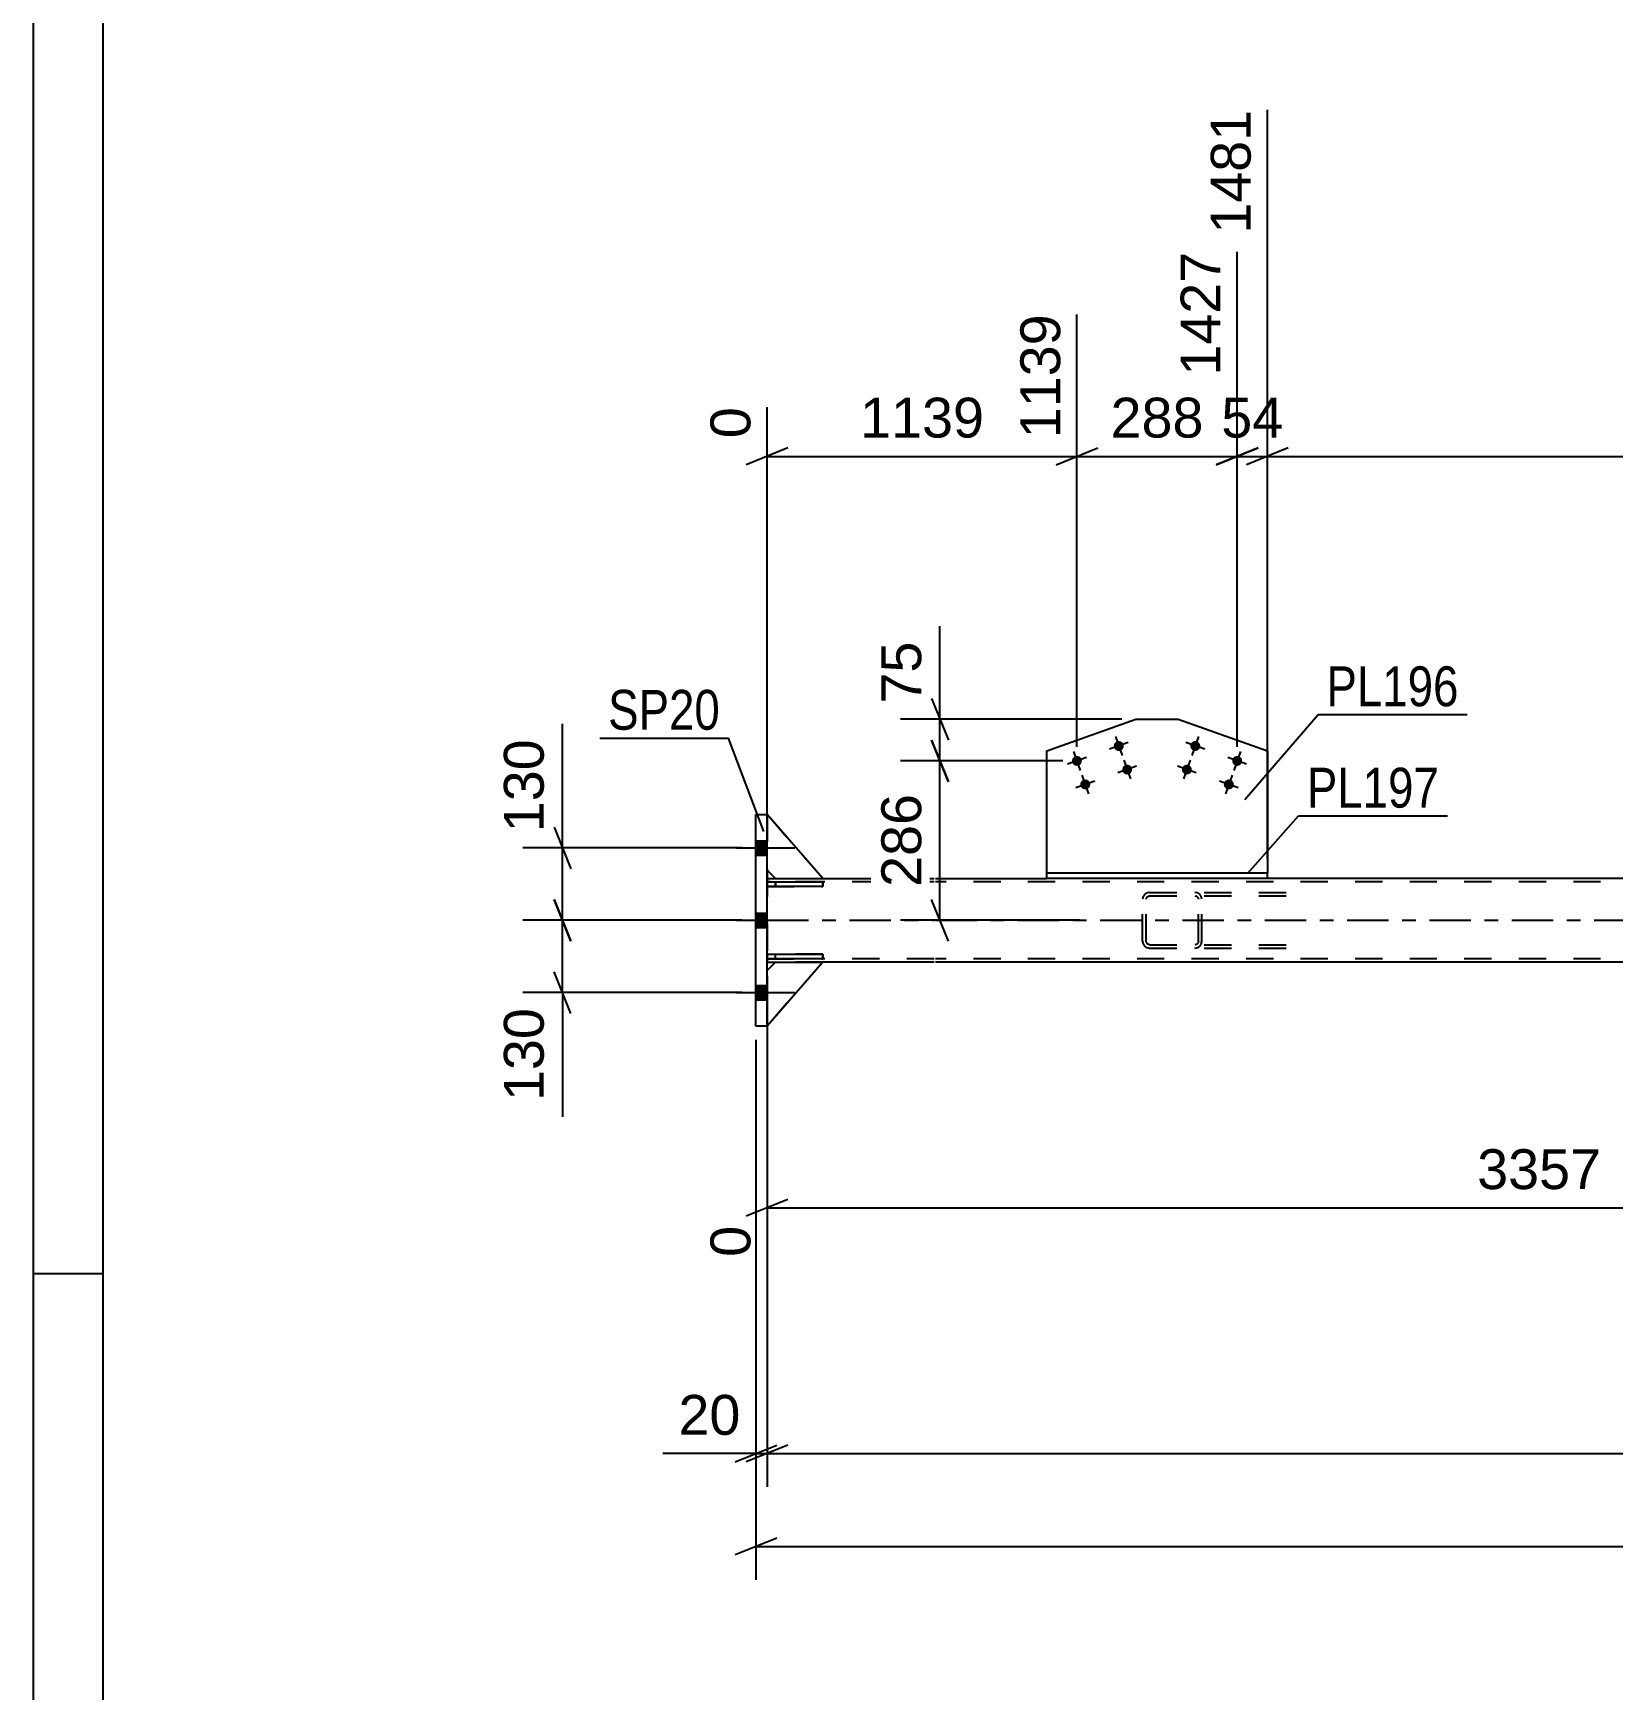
# Model space of a CAD drawing. Header units: millimetres. Extents: x -109 to 732, y -404 to 190.
# Drawn here: x -109.1 to 4.4, y -284.9 to -165.8 of the extents above; entities that cross this region are included whole.
import ezdxf

# ---------------------------------------------------------------- set-up
doc = ezdxf.new("R2010")
doc.units = ezdxf.units.MM
doc.linetypes.add('DXK_LINE_DOT2', pattern=[3.9198, 1.9599, -1.9599])
doc.linetypes.add('DXK_LINE_DOT3', pattern=[5.9187, 2.979, -0.9799, 0.9799, -0.9799])
doc.styles.add('Arial', font='ARIAL.TTF', dxfattribs={"height": 0.2})
doc.styles.add('Arial Narrow', font='ARIALN.TTF', dxfattribs={"height": 0.2})

# ---------------------------------------------------------------- blocks, each defined once
blk = doc.blocks.new('Unknown-717262461-1115')
at = {"color": 5, "linetype": 'Continuous'}
for p, q in [((-109.15, 189.99), (-109.15, -404.01)), ((-104.15, 184.99), (-104.15, -399.01)), ((-104.15, -255.01), (-109.15, -255.01))]:
    blk.add_line(p, q, dxfattribs=at)
blk = doc.blocks.new('Part-717262461-3541 - 3396')
at = {"color": 7, "linetype": 'DXK_LINE_DOT2'}
for p, q in [((-52.4, -226.85), (-56.4, -226.85)), ((-56.4, -226.85), (-56.4, -227.17)), ((-56.4, -227.17), (-52.4, -227.17)), ((-55.8, -226.85), (-55.8, -227.17)), ((-52.4, -227.17), (-52.4, -226.85))]:
    blk.add_line(p, q, dxfattribs=at)
blk = doc.blocks.new('Part-717262461-3649 - 3396')
at = {"color": 7, "linetype": 'DXK_LINE_DOT2'}
for p, q in [((-52.4, -232.05), (-56.4, -232.05)), ((-56.4, -232.05), (-56.4, -232.37)), ((-55.8, -232.37), (-55.8, -232.05)), ((-52.4, -232.37), (-52.4, -232.05)), ((-56.4, -232.37), (-52.4, -232.37))]:
    blk.add_line(p, q, dxfattribs=at)
blk = doc.blocks.new('Part-717262461-3524 - 3396')
at = {"color": 2, "linetype": 'Continuous'}
for p, q in [((-56.4, -233.21), (-55.8, -232.61)), ((-52.4, -232.61), (-56.4, -237.21)), ((-55.8, -232.61), (-52.4, -232.61))]:
    blk.add_line(p, q, dxfattribs=at)
at = {"color": 7, "linetype": 'DXK_LINE_DOT2'}
blk.add_line((-56.4, -237.21), (-56.4, -233.21), dxfattribs=at)
blk = doc.blocks.new('Part-717262461-3537 - 3396')
at = {"color": 2, "linetype": 'Continuous'}
for p, q in [((-57.2, -222.01), (-56.4, -222.01)), ((-57.2, -237.21), (-57.2, -222.01)), ((-56.4, -237.21), (-56.4, -222.01)), ((-56.4, -237.21), (-57.2, -237.21))]:
    blk.add_line(p, q, dxfattribs=at)
at = {"color": 7, "linetype": 'DXK_LINE_DOT2'}
for p, q in [((-57.2, -237.21), (-57.2, -222.01)), ((-56.4, -222.01), (-56.4, -237.21))]:
    blk.add_line(p, q, dxfattribs=at)
blk = doc.blocks.new('Bolt-717262461-3679 - 3396')
at = {"linetype": 'Continuous'}
for points in [[(-56.4, -224.93), (-56.4, -223.89), (-57.2, -223.89), (-57.2, -224.93)], [(-56.4, -224.93), (-56.4, -223.89), (-57.2, -223.89), (-57.2, -224.93)], [(-56.4, -224.93), (-56.4, -223.89), (-57.2, -223.89), (-57.2, -224.93)], [(-56.4, -230.13), (-56.4, -229.09), (-57.2, -229.09), (-57.2, -230.13)], [(-56.4, -230.13), (-56.4, -229.09), (-57.2, -229.09), (-57.2, -230.13)], [(-56.4, -235.33), (-56.4, -234.29), (-57.2, -234.29), (-57.2, -235.33)], [(-56.4, -235.33), (-56.4, -234.29), (-57.2, -234.29), (-57.2, -235.33)], [(-56.4, -235.33), (-56.4, -234.29), (-57.2, -234.29), (-57.2, -235.33)]]:
    blk.add_hatch(color=1, dxfattribs=at).paths.add_polyline_path(points)
at = {"color": 1, "linetype": 'Continuous'}
for p, q in [((-58.6, -224.41), (-54.4, -224.41)), ((-58.6, -224.41), (-54.4, -224.41)), ((-58.6, -224.41), (-54.4, -224.41)), ((-57.2, -223.89), (-56.4, -223.89)), ((-57.2, -223.89), (-56.4, -223.89)), ((-57.2, -223.89), (-56.4, -223.89)), ((-57.2, -224.93), (-56.4, -224.93)), ((-57.2, -224.93), (-56.4, -224.93)), ((-57.2, -224.93), (-56.4, -224.93)), ((-58.6, -229.61), (-54.4, -229.61)), ((-58.6, -229.61), (-54.4, -229.61)), ((-57.2, -229.09), (-56.4, -229.09)), ((-57.2, -229.09), (-56.4, -229.09)), ((-57.2, -230.13), (-56.4, -230.13)), ((-57.2, -230.13), (-56.4, -230.13)), ((-57.2, -234.29), (-56.4, -234.29)), ((-57.2, -234.29), (-56.4, -234.29)), ((-57.2, -234.29), (-56.4, -234.29)), ((-58.6, -234.81), (-54.4, -234.81)), ((-58.6, -234.81), (-54.4, -234.81)), ((-58.6, -234.81), (-54.4, -234.81)), ((-57.2, -235.33), (-56.4, -235.33)), ((-57.2, -235.33), (-56.4, -235.33)), ((-57.2, -235.33), (-56.4, -235.33))]:
    blk.add_line(p, q, dxfattribs=at)
blk = doc.blocks.new('Part-717262461-3592 - 3396')
at = {"color": 2, "linetype": 'Continuous'}
for p, q in [((-56.4, -226.85), (-52.4, -226.85)), ((-56.4, -226.85), (-56.4, -227.17)), ((-52.4, -227.17), (-56.4, -227.17)), ((-52.4, -226.85), (-52.4, -227.17))]:
    blk.add_line(p, q, dxfattribs=at)
at = {"color": 7, "linetype": 'DXK_LINE_DOT2'}
for p, q in [((-56.4, -227.17), (-56.4, -226.85)), ((-55.8, -227.17), (-55.8, -226.85))]:
    blk.add_line(p, q, dxfattribs=at)
blk = doc.blocks.new('Part-717262461-3606 - 3396')
at = {"color": 7, "linetype": 'DXK_LINE_DOT2'}
for p, q in [((-56.4, -233.21), (-55.8, -232.61)), ((-52.4, -232.61), (-56.4, -237.21)), ((-56.4, -237.21), (-56.4, -233.21)), ((-55.8, -232.61), (-52.4, -232.61))]:
    blk.add_line(p, q, dxfattribs=at)
blk = doc.blocks.new('Part-717262461-3608 - 3396')
at = {"color": 7, "linetype": 'DXK_LINE_DOT2'}
for p, q in [((-52.4, -226.61), (-56.4, -222.01)), ((-56.4, -222.01), (-56.4, -226.01)), ((-56.4, -226.01), (-55.8, -226.61)), ((-55.8, -226.61), (-52.4, -226.61))]:
    blk.add_line(p, q, dxfattribs=at)
blk = doc.blocks.new('Part-717262461-3648 - 3396')
at = {"color": 2, "linetype": 'Continuous'}
for p, q in [((-52.4, -226.61), (-56.4, -222.01)), ((-56.4, -226.01), (-55.8, -226.61)), ((-55.8, -226.61), (-52.4, -226.61))]:
    blk.add_line(p, q, dxfattribs=at)
at = {"color": 7, "linetype": 'DXK_LINE_DOT2'}
blk.add_line((-56.4, -222.01), (-56.4, -226.01), dxfattribs=at)
blk = doc.blocks.new('Part-717262461-3651 - 3396')
at = {"color": 2, "linetype": 'Continuous'}
for p, q in [((-56.4, -232.05), (-52.4, -232.05)), ((-56.4, -232.05), (-56.4, -232.37)), ((-52.4, -232.05), (-52.4, -232.37)), ((-52.4, -232.37), (-56.4, -232.37))]:
    blk.add_line(p, q, dxfattribs=at)
at = {"color": 7, "linetype": 'DXK_LINE_DOT2'}
for p, q in [((-56.4, -232.37), (-56.4, -232.05)), ((-55.8, -232.37), (-55.8, -232.05))]:
    blk.add_line(p, q, dxfattribs=at)
blk = doc.blocks.new('Part-717262461-3672 - 3396')
at = {"color": 2, "linetype": 'Continuous'}
for p, q in [((-56.4, -226.61), (-55.8, -226.61)), ((-52.4, -226.61), (-44.4, -226.61)), ((-44.3, -226.61), (-36.3, -226.61)), ((45.46, -226.61), (-20.44, -226.61)), ((-56.4, -232.61), (-55.8, -232.61)), ((-44.4, -232.61), (-52.4, -232.61)), ((53.76, -232.61), (-44.3, -232.61))]:
    blk.add_line(p, q, dxfattribs=at)
at = {"color": 7, "linetype": 'DXK_LINE_DOT2'}
for p, q in [((-56.4, -232.47), (-56.4, -226.61)), ((-44.4, -226.85), (-56.4, -226.85)), ((-55.8, -226.61), (-52.4, -226.61)), ((618.92, -226.85), (-44.3, -226.85)), ((-20.44, -226.61), (-36.3, -226.61)), ((-56.4, -232.35), (-56.4, -232.61)), ((-44.4, -232.37), (-56.4, -232.37)), ((-56.4, -232.61), (-56.4, -232.57)), ((-52.4, -232.61), (-55.8, -232.61)), ((618.92, -232.37), (-44.3, -232.37))]:
    blk.add_line(p, q, dxfattribs=at)
at = {"color": 7, "linetype": 'DXK_LINE_DOT3'}
for p, q in [((-56.4, -229.61), (-44.4, -229.61)), ((-44.3, -229.61), (618.92, -229.61))]:
    blk.add_line(p, q, dxfattribs=at)
blk = doc.blocks.new('Part-717262461-3673 - 3396')
at = {"color": 7, "linetype": 'DXK_LINE_DOT2'}
for p, q in [((-29.37, -227.9), (-29.41, -228.09)), ((-29.41, -231.13), (-29.41, -228.09)), ((-29.15, -228.09), (-29.13, -228)), ((-29.15, -231.13), (-29.15, -228.09)), ((-29.13, -228), (-29.08, -227.92)), ((-28.9, -227.61), (-29.09, -227.64)), ((-29.08, -227.92), (-28.99, -227.87)), ((-28.99, -227.87), (-28.9, -227.85)), ((-28.9, -227.61), (-18.67, -227.61)), ((-28.9, -227.85), (-18.67, -227.85)), ((-25.46, -227.64), (-25.66, -227.61)), ((-25.66, -227.85), (-25.56, -227.87)), ((-25.56, -227.87), (-25.48, -227.92)), ((-25.48, -227.92), (-25.42, -228)), ((-25.42, -228), (-25.4, -228.09)), ((-25.4, -231.13), (-25.4, -228.09)), ((-25.15, -228.09), (-25.19, -227.9)), ((-25.15, -231.13), (-25.15, -228.09)), ((-29.41, -231.13), (-29.37, -231.31)), ((-29.13, -231.22), (-29.15, -231.13)), ((-29.08, -231.3), (-29.13, -231.22)), ((-29.09, -231.57), (-28.9, -231.61)), ((-28.99, -231.35), (-29.08, -231.3)), ((-28.9, -231.37), (-28.99, -231.35)), ((-28.9, -231.37), (-18.67, -231.37)), ((-28.9, -231.61), (-18.67, -231.61)), ((-25.56, -231.35), (-25.66, -231.37)), ((-25.66, -231.61), (-25.46, -231.57)), ((-25.48, -231.3), (-25.56, -231.35)), ((-25.42, -231.22), (-25.48, -231.3)), ((-25.4, -231.13), (-25.42, -231.22)), ((-25.19, -231.31), (-25.15, -231.13))]:
    blk.add_line(p, q, dxfattribs=at)
for centre, start, end in [((-28.91, -228.11), 110.7583, 155.68), ((-25.64, -228.11), 24.32, 69.2417), ((-28.91, -231.11), 204.32, 249.2417), ((-25.64, -231.11), 290.7583, 335.68)]:
    blk.add_arc(centre, 0.496, start, end, dxfattribs=at)
blk = doc.blocks.new('Part-717262461-3757 - 3396')
at = {"color": 2, "linetype": 'Continuous'}
for p, q in [((-36.3, -217.43), (-29.89, -215.16)), ((-29.89, -215.16), (-26.85, -215.16)), ((-26.85, -215.16), (-20.44, -217.43)), ((-36.3, -226.21), (-36.3, -217.43)), ((-20.44, -217.43), (-20.44, -226.21))]:
    blk.add_line(p, q, dxfattribs=at)
at = {"color": 7, "linetype": 'DXK_LINE_DOT2'}
blk.add_line((-20.44, -226.21), (-36.3, -226.21), dxfattribs=at)
blk = doc.blocks.new('Part-717262461-3762 - 3396')
at = {"color": 2, "linetype": 'Continuous'}
for p, q in [((-20.44, -226.21), (-36.3, -226.21)), ((-36.3, -226.61), (-36.3, -226.21)), ((-20.44, -226.61), (-20.44, -226.21)), ((-20.44, -226.61), (-36.3, -226.61))]:
    blk.add_line(p, q, dxfattribs=at)
blk = doc.blocks.new('Bolt-717262461-3763 - 3396')
at = {"linetype": 'Continuous'}
for points in [[(-30.78, -216.96, -1), (-31.46, -217.2, -1)], [(-33.79, -218.03, -1), (-34.47, -218.27, -1)], [(-30.18, -218.65, -1), (-30.85, -218.9, -1)], [(-33.19, -219.72, -1), (-33.87, -219.97, -1)]]:
    blk.add_hatch(color=1, dxfattribs=at).paths.add_polyline_path(points)
at = {"color": 1, "linetype": 'Continuous'}
for p, q in [((-31.36, -216.4), (-30.88, -217.76)), ((-33.45, -217.91), (-34.81, -218.39)), ((-34.37, -217.47), (-33.89, -218.83)), ((-30.44, -216.84), (-31.79, -217.32)), ((-29.84, -218.53), (-31.19, -219.02)), ((-30.76, -218.1), (-30.27, -219.45)), ((-32.85, -219.6), (-34.21, -220.09)), ((-33.77, -219.17), (-33.29, -220.52))]:
    blk.add_line(p, q, dxfattribs=at)
blk = doc.blocks.new('Bolt-717262461-3764 - 3396')
at = {"linetype": 'Continuous'}
for points in [[(-25.28, -217.2, -1), (-25.96, -216.96, -1)], [(-22.27, -218.27, -1), (-22.95, -218.03, -1)], [(-25.89, -218.9, -1), (-26.56, -218.65, -1)], [(-22.87, -219.97, -1), (-23.55, -219.72, -1)]]:
    blk.add_hatch(color=1, dxfattribs=at).paths.add_polyline_path(points)
at = {"color": 1, "linetype": 'Continuous'}
for p, q in [((-25.38, -216.4), (-25.86, -217.76)), ((-24.94, -217.32), (-26.3, -216.84)), ((-21.93, -218.39), (-23.29, -217.91)), ((-22.37, -217.47), (-22.85, -218.83)), ((-25.55, -219.02), (-26.9, -218.53)), ((-25.98, -218.1), (-26.47, -219.45)), ((-22.53, -220.09), (-23.89, -219.6)), ((-22.97, -219.17), (-23.45, -220.52))]:
    blk.add_line(p, q, dxfattribs=at)
blk = doc.blocks.new('StraightDimension-717262461-4556 - 3396')
at = {"color": 7, "linetype": 'Continuous'}
for p, q in [((-57.2, -238.21), (-57.2, -270.34)), ((-56.4, -238.21), (-56.4, -270.34)), ((-57.2, -267.94), (-63.89, -267.94)), ((-57.2, -267.94), (-63.89, -267.94)), ((-58.7, -268.54), (-55.7, -267.34)), ((-54.9, -267.34), (-57.9, -268.54)), ((-57.2, -267.94), (-56.4, -267.94))]:
    blk.add_line(p, q, dxfattribs=at)
at = {"color": 0}
blk.add_wipeout([(-57.72, -267.19), (-57.72, -262.99), (-63.37, -262.99), (-63.37, -267.19)], dxfattribs=at)
at = {"color": 3, "style": 'Arial'}
blk.add_text('20', height=2.865, dxfattribs=at).set_placement((-62.77, -266.59))
blk = doc.blocks.new('StraightDimension-717262461-4012 - 3396')
at = {"color": 7, "linetype": 'Continuous'}
for p, q in [((-71.7, -228.11), (-70.5, -231.11)), ((-58.2, -229.61), (-73.95, -229.61)), ((-71.1, -234.81), (-71.1, -229.61)), ((-70.5, -236.31), (-71.7, -233.31)), ((-58.2, -234.81), (-73.95, -234.81)), ((-71.1, -234.81), (-71.1, -243.73)), ((-71.1, -234.81), (-71.1, -243.73))]:
    blk.add_line(p, q, dxfattribs=at)
at = {"color": 0}
blk.add_wipeout([(-71.85, -235.33), (-76.05, -235.33), (-76.05, -243.2), (-71.85, -243.2)], dxfattribs=at)
at = {"color": 3, "style": 'Arial'}
blk.add_text('130', height=2.865, rotation=90.0002, dxfattribs=at).set_placement((-72.45, -242.6))
blk = doc.blocks.new('StraightDimension-717262461-4020 - 3396')
at = {"color": 7, "linetype": 'Continuous'}
for p, q in [((-71.1, -224.41), (-71.1, -215.49)), ((-71.1, -224.41), (-71.1, -215.49)), ((-71.7, -222.91), (-70.5, -225.91)), ((-58.2, -224.41), (-73.95, -224.41)), ((-71.1, -229.61), (-71.1, -224.41)), ((-70.5, -231.11), (-71.7, -228.11)), ((-58.2, -229.61), (-73.95, -229.61))]:
    blk.add_line(p, q, dxfattribs=at)
at = {"color": 0}
blk.add_wipeout([(-71.85, -216.01), (-76.05, -216.01), (-76.05, -223.88), (-71.85, -223.88)], dxfattribs=at)
at = {"color": 3, "style": 'Arial'}
blk.add_text('130', height=2.865, rotation=90.0002, dxfattribs=at).set_placement((-72.45, -223.28))
blk = doc.blocks.new('StraightDimension-717262461-4029 - 3396')
at = {"color": 7, "linetype": 'Continuous'}
for p, q in [((-56.4, -233.61), (-56.4, -253.8)), ((54.56, -234.01), (54.56, -260.48)), ((-54.9, -249.68), (-57.9, -250.88)), ((53.06, -250.88), (56.06, -249.68)), ((-56.4, -250.28), (54.56, -250.28))]:
    blk.add_line(p, q, dxfattribs=at)
at = {"color": 0}
blk.add_wipeout([(4.13, -249.53), (4.13, -245.33), (-5.96, -245.33), (-5.96, -249.53)], dxfattribs=at)
at = {"color": 3, "style": 'Arial'}
blk.add_text('3357', height=2.865, dxfattribs=at).set_placement((-5.36, -248.93))
at = {"color": 0, "linetype": 'Continuous'}
for points in [[(-57, -250.98), (-61.2, -250.98), (-61.2, -254.4), (-57, -254.4)], [(53.96, -250.98), (49.76, -250.98), (49.76, -261.08), (53.96, -261.08)]]:
    blk.add_wipeout(points, dxfattribs=at)
at = {"color": 3, "linetype": 'Continuous', "style": 'Arial'}
for s, height, p in [('0', 2.87, (-57.6, -253.8)), ('3357', 2.865, (53.36, -260.48))]:
    blk.add_text(s, height=height, rotation=90.0002, dxfattribs=at).set_placement(p)
blk = doc.blocks.new('StraightDimension-717262461-4072 - 3396')
at = {"color": 7, "linetype": 'Continuous'}
for p, q in [((-57.2, -238.21), (-57.2, -277.01)), ((-55.7, -274.01), (-58.7, -275.21)), ((-57.2, -274.61), (619.72, -274.61))]:
    blk.add_line(p, q, dxfattribs=at)
blk = doc.blocks.new('StraightDimension-717262461-4083 - 3396')
at = {"color": 7, "linetype": 'Continuous'}
for p, q in [((-20.44, -225.21), (-20.44, -171.36)), ((-22.61, -217.15), (-22.61, -181.56)), ((-24.11, -196.86), (-21.11, -195.66)), ((-22.61, -196.26), (-20.44, -196.26)), ((-18.94, -195.66), (-21.94, -196.86))]:
    blk.add_line(p, q, dxfattribs=at)
at = {"color": 0, "linetype": 'Continuous'}
blk.add_wipeout([(-21.04, -170.76), (-25.24, -170.76), (-25.24, -180.86), (-21.04, -180.86)], dxfattribs=at)
at = {"color": 3, "linetype": 'Continuous', "style": 'Arial'}
blk.add_text('1481', height=2.865, rotation=90.0002, dxfattribs=at).set_placement((-21.64, -180.26))
at = {"color": 0}
blk.add_wipeout([(-18.7, -195.51), (-18.7, -191.31), (-24.35, -191.31), (-24.35, -195.51)], dxfattribs=at)
at = {"color": 3, "style": 'Arial'}
blk.add_text('54', height=2.865, dxfattribs=at).set_placement((-23.75, -194.91))
blk = doc.blocks.new('StraightDimension-717262461-4209 - 3396')
at = {"color": 7, "linetype": 'Continuous'}
for p, q in [((-20.44, -225.21), (-20.44, -171.36)), ((47.63, -207.63), (47.63, -186.06)), ((-18.94, -195.66), (-21.94, -196.86)), ((-20.44, -196.26), (47.63, -196.26)), ((46.13, -196.86), (49.13, -195.66))]:
    blk.add_line(p, q, dxfattribs=at)
at = {"color": 0}
blk.add_wipeout([(18.64, -195.51), (18.64, -191.31), (8.54, -191.31), (8.54, -195.51)], dxfattribs=at)
at = {"color": 3, "style": 'Arial'}
blk.add_text('1702', height=2.865, dxfattribs=at).set_placement((9.14, -194.91))
at = {"color": 0, "linetype": 'Continuous'}
blk.add_wipeout([(47.03, -185.46), (42.83, -185.46), (42.83, -195.56), (47.03, -195.56)], dxfattribs=at)
at = {"color": 3, "linetype": 'Continuous', "style": 'Arial'}
blk.add_text('3183', height=2.865, rotation=90.0002, dxfattribs=at).set_placement((46.43, -194.96))
blk = doc.blocks.new('StraightDimension-717262461-4229 - 3396')
at = {"color": 7, "linetype": 'Continuous'}
for p, q in [((-22.61, -217.15), (-22.61, -181.56)), ((-34.13, -217.15), (-34.13, -186.06)), ((-35.63, -196.86), (-32.63, -195.66)), ((-34.13, -196.26), (-22.61, -196.26)), ((-21.11, -195.66), (-24.11, -196.86))]:
    blk.add_line(p, q, dxfattribs=at)
at = {"color": 0}
blk.add_wipeout([(-24.43, -195.51), (-24.43, -191.31), (-32.31, -191.31), (-32.31, -195.51)], dxfattribs=at)
at = {"color": 3, "style": 'Arial'}
blk.add_text('288', height=2.865, dxfattribs=at).set_placement((-31.71, -194.91))
at = {"color": 0, "linetype": 'Continuous'}
blk.add_wipeout([(-23.21, -180.96), (-27.41, -180.96), (-27.41, -191.06), (-23.21, -191.06)], dxfattribs=at)
at = {"color": 3, "linetype": 'Continuous', "style": 'Arial'}
blk.add_text('1427', height=2.865, rotation=90.0002, dxfattribs=at).set_placement((-23.81, -190.46))
blk = doc.blocks.new('StraightDimension-717262461-4238 - 3396')
at = {"color": 7, "linetype": 'Continuous'}
for p, q in [((-34.13, -217.15), (-34.13, -186.06)), ((-56.4, -225.61), (-56.4, -192.73)), ((-54.9, -195.66), (-57.9, -196.86)), ((-56.4, -196.26), (-34.13, -196.26)), ((-35.63, -196.86), (-32.63, -195.66))]:
    blk.add_line(p, q, dxfattribs=at)
at = {"color": 0}
blk.add_wipeout([(-40.22, -195.51), (-40.22, -191.31), (-50.31, -191.31), (-50.31, -195.51)], dxfattribs=at)
at = {"color": 3, "style": 'Arial'}
blk.add_text('1139', height=2.865, dxfattribs=at).set_placement((-49.71, -194.91))
at = {"color": 0, "linetype": 'Continuous'}
for points in [[(-34.73, -185.46), (-38.93, -185.46), (-38.93, -195.56), (-34.73, -195.56)], [(-57, -192.13), (-61.2, -192.13), (-61.2, -195.56), (-57, -195.56)]]:
    blk.add_wipeout(points, dxfattribs=at)
at = {"color": 3, "linetype": 'Continuous', "style": 'Arial'}
for s, height, p in [('1139', 2.865, (-35.33, -194.96)), ('0', 2.87, (-57.6, -194.96))]:
    blk.add_text(s, height=height, rotation=90.0002, dxfattribs=at).set_placement(p)
blk = doc.blocks.new('StraightDimension-717262461-4534 - 3396')
at = {"color": 7, "linetype": 'Continuous'}
for p, q in [((-56.4, -238.21), (-56.4, -270.34)), ((-54.9, -267.34), (-57.9, -268.54)), ((-56.4, -267.94), (618.92, -267.94))]:
    blk.add_line(p, q, dxfattribs=at)
blk = doc.blocks.new('StraightDimension-717262461-18553 - 3396')
at = {"color": 7, "linetype": 'Continuous'}
for p, q in [((-43.97, -215.16), (-43.97, -208.46)), ((-43.97, -215.16), (-43.97, -208.46)), ((-44.57, -213.66), (-43.37, -216.66)), ((-30.89, -215.16), (-46.82, -215.16)), ((-43.97, -218.15), (-43.97, -215.16)), ((-43.37, -219.65), (-44.57, -216.65)), ((-35.13, -218.15), (-46.82, -218.15))]:
    blk.add_line(p, q, dxfattribs=at)
at = {"color": 0}
blk.add_wipeout([(-44.72, -208.99), (-48.92, -208.99), (-48.92, -214.63), (-44.72, -214.63)], dxfattribs=at)
at = {"color": 3, "style": 'Arial'}
blk.add_text('75', height=2.865, rotation=90.0002, dxfattribs=at).set_placement((-45.32, -214.03))
blk = doc.blocks.new('StraightDimension-717262461-18554 - 3396')
at = {"color": 7, "linetype": 'Continuous'}
for p, q in [((-44.57, -216.65), (-43.37, -219.65)), ((-35.13, -218.15), (-46.82, -218.15)), ((-43.97, -229.61), (-43.97, -218.15)), ((-43.37, -231.11), (-44.57, -228.11)), ((-33.95, -229.61), (-46.82, -229.61))]:
    blk.add_line(p, q, dxfattribs=at)
at = {"color": 0}
blk.add_wipeout([(-44.72, -219.94), (-48.92, -219.94), (-48.92, -227.81), (-44.72, -227.81)], dxfattribs=at)
at = {"color": 3, "style": 'Arial'}
blk.add_text('286', height=2.865, rotation=90.0002, dxfattribs=at).set_placement((-45.32, -227.21))
blk = doc.blocks.new('Mark-717262461-3753 - 3396')
at = {"color": 30, "linetype": 'Continuous'}
for p, q in [((-22.05, -220.93), (-16.79, -214.82)), ((-16.79, -214.82), (-6.09, -214.82))]:
    blk.add_line(p, q, dxfattribs=at)
at = {"color": 0}
blk.add_wipeout([(-6.69, -214.22), (-6.69, -211.22), (-16.19, -211.22), (-16.19, -214.22)], dxfattribs=at)
blk.add_wipeout([(-6.69, -214.22), (-6.69, -211.22), (-16.19, -211.22), (-16.19, -214.22)], dxfattribs=at)
at = {"color": 3, "style": 'Arial Narrow'}
blk.add_text('PL196', height=2.863, dxfattribs=at).set_placement((-16.19, -214.22))
blk = doc.blocks.new('Mark-717262461-3758 - 3396')
at = {"color": 30, "linetype": 'Continuous'}
for p, q in [((-21.84, -226.21), (-18.2, -222.11)), ((-18.2, -222.11), (-7.5, -222.11))]:
    blk.add_line(p, q, dxfattribs=at)
at = {"color": 0}
blk.add_wipeout([(-8.1, -221.51), (-8.1, -218.51), (-17.6, -218.51), (-17.6, -221.51)], dxfattribs=at)
blk.add_wipeout([(-8.1, -221.51), (-8.1, -218.51), (-17.6, -218.51), (-17.6, -221.51)], dxfattribs=at)
at = {"color": 3, "style": 'Arial Narrow'}
blk.add_text('PL197', height=2.863, dxfattribs=at).set_placement((-17.6, -221.51))
blk = doc.blocks.new('Mark-717262461-18479 - 3396')
at = {"color": 30, "linetype": 'Continuous'}
for p in [(-68.42, -216.51), (-56.63, -223.22)]:
    blk.add_line(p, (-59.18, -216.51), dxfattribs=at)
at = {"color": 0}
blk.add_wipeout([(-59.78, -215.91), (-59.78, -212.91), (-67.82, -212.91), (-67.82, -215.91)], dxfattribs=at)
blk.add_wipeout([(-59.78, -215.91), (-59.78, -212.91), (-67.82, -212.91), (-67.82, -215.91)], dxfattribs=at)
at = {"color": 3, "style": 'Arial Narrow'}
blk.add_text('SP20', height=2.863, dxfattribs=at).set_placement((-67.82, -215.91))

msp = doc.modelspace()

# ---------------------------------------------------------------- block references
for name in ['Unknown-717262461-1115', 'Part-717262461-3757 - 3396', 'Bolt-717262461-3763 - 3396', 'Bolt-717262461-3764 - 3396', 'Part-717262461-3537 - 3396', 'Part-717262461-3608 - 3396', 'Part-717262461-3648 - 3396', 'Bolt-717262461-3679 - 3396', 'Part-717262461-3762 - 3396', 'Part-717262461-3672 - 3396', 'Part-717262461-3541 - 3396', 'Part-717262461-3592 - 3396', 'Part-717262461-3673 - 3396', 'Part-717262461-3649 - 3396', 'Part-717262461-3651 - 3396', 'Part-717262461-3524 - 3396', 'Part-717262461-3606 - 3396']:
    msp.add_blockref(name, (0, 0))

# ---------------------------------------------------------------- next in the draw order: block references
for name in ['StraightDimension-717262461-4083 - 3396', 'StraightDimension-717262461-4556 - 3396']:
    msp.add_blockref(name, (0, 0))

# ---------------------------------------------------------------- next in the draw order: block references
for name in ['StraightDimension-717262461-4209 - 3396', 'StraightDimension-717262461-4012 - 3396']:
    msp.add_blockref(name, (0, 0))

# ---------------------------------------------------------------- next in the draw order: block references
for name in ['StraightDimension-717262461-4229 - 3396', 'StraightDimension-717262461-4020 - 3396', 'StraightDimension-717262461-4029 - 3396']:
    msp.add_blockref(name, (0, 0))

# ---------------------------------------------------------------- next in the draw order: block references
for name in ['StraightDimension-717262461-4238 - 3396', 'Mark-717262461-3753 - 3396', 'StraightDimension-717262461-4072 - 3396']:
    msp.add_blockref(name, (0, 0))

# ---------------------------------------------------------------- next in the draw order: block references
for name in ['StraightDimension-717262461-18553 - 3396', 'Mark-717262461-18479 - 3396', 'Mark-717262461-3758 - 3396', 'StraightDimension-717262461-4534 - 3396']:
    msp.add_blockref(name, (0, 0))

# ---------------------------------------------------------------- next in the draw order: block references
msp.add_blockref('StraightDimension-717262461-18554 - 3396', (0, 0))

doc.saveas('drawing.dxf')
